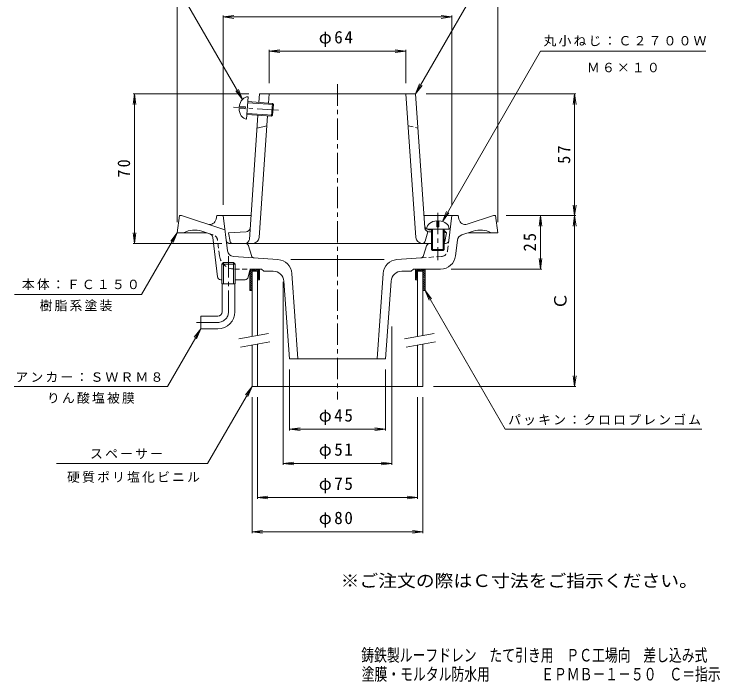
# Model space of a CAD drawing. Units: millimetres, scale not verified. Extents: x -188 to 148, y -231 to 248.
# Drawn here: x -182.4 to 147.9, y -230.8 to 81.8 of the extents above; entities that cross this region are included whole.
import ezdxf
from ezdxf.enums import TextEntityAlignment as Align

# ---------------------------------------------------------------- set-up
doc = ezdxf.new("R2010")
doc.units = ezdxf.units.MM
doc.header["$LTSCALE"] = 2
for name, pattern in [('CHAIN1', [8, 5, -1, 1, -1]), ('DASHED1', [1.8, 1.2, -0.6]), ('DOUBLE_CHAIN2', [12.8, 9, -1, 0.6, -0.6, 0.6, -1])]:
    doc.linetypes.add(name, pattern=pattern)
for name, color, linetype, lineweight in [('0-0_通り芯', 3, 'Continuous', 9), ('0-1_躯体', 6, 'Continuous', 9), ('0-2_仕上', 6, 'Continuous', 9), ('0-3_建具', 4, 'Continuous', 9), ('0-4_その他', 7, 'Continuous', 9), ('0-5_寸法', 7, 'Continuous', 9)]:
    doc.layers.add(name, color=color, linetype=linetype, lineweight=lineweight)
doc.layers.add('F-4_F-4ﾚｲﾔ', color=6, linetype='Continuous')
doc.layers.add('F-5_F-5ﾚｲﾔ', color=2, linetype='Continuous')
doc.styles.add('ＭＳ ゴシック', font='')
doc.styles.get('ＭＳ ゴシック').set_extended_font_data('MS Gothic')

msp = doc.modelspace()

# ---------------------------------------------------------------- linework, layer by layer
at = {"layer": '0-0_通り芯', "linetype": 'CHAIN1'}
for p, q in [((-31.085, 48.893), (-31.085, -98.646)), ((-82.085, -57.566), (-82.085, -31.566)), ((-87.085, -62.566), (-98.084, -62.566))]:
    msp.add_line(p, q, dxfattribs=at)
at = {"layer": '0-0_通り芯'}
for p, q in [((-106.085, -20.566), (-105.085, -12.566)), ((-105.085, -12.566), (-104.085, -12.566)), ((-83.774, -19.165), (-104.085, -12.566)), ((-87.927, -14.29), (-87.585, -12.566)), ((-71.563, -12.566), (-87.585, -12.566)), ((-82.56, -29.057), (-84.585, -12.566)), ((25.415, -12.566), (9.394, -12.566)), ((20.981, -24.249), (22.415, -12.566)), ((25.758, -14.29), (25.415, -12.566)), ((43.915, -20.566), (42.915, -12.566)), ((-106.085, -20.566), (-92.407, -20.566)), ((-90.802, -21.088), (-94.594, -19.856)), ((-87.241, -41.243), (-89.434, -22.754)), ((27.083, -21.592), (32.425, -19.856)), ((43.915, -20.566), (30.238, -20.566)), ((18.916, -25.566), (19.492, -25.566)), ((24.131, -31.419), (25.032, -24.079)), ((10.597, -26.639), (9.212, -31.296)), ((-79.791, -31.684), (-58.931, -33.142)), ((-3.238, -33.142), (7.879, -32.365)), ((-84.445, -34.566), (-85.259, -35.366)), ((-78.91, -35.366), (-85.259, -35.366)), ((-85.259, -44.566), (-85.259, -35.366)), ((-79.725, -34.566), (-84.445, -34.566)), ((-84.445, -44.566), (-84.445, -34.566)), ((-78.91, -35.366), (-79.725, -34.566)), ((-79.725, -44.566), (-79.725, -34.566)), ((-78.91, -44.566), (-78.91, -35.366)), ((-52.901, -33.142), (-9.268, -33.142)), ((-72.326, -38.772), (-72.843, -41.36)), ((-70.855, -37.566), (-66.585, -37.566)), ((-65.585, -38.566), (-66.585, -37.566)), ((-61.169, -38.566), (-65.585, -38.566)), ((-52.437, -39.627), (-49.585, -79.566)), ((-9.732, -39.627), (-12.585, -79.566)), ((-1, -38.566), (3.415, -38.566)), ((3.415, -38.566), (4.415, -37.566)), ((17.183, -37.566), (4.415, -37.566)), ((-85.752, -42.566), (-85.259, -42.566)), ((-78.91, -42.566), (-74.314, -42.566)), ((-78.91, -44.566), (-85.259, -44.566)), ((-85.084, -57.566), (-85.084, -44.566)), ((-79.084, -57.566), (-79.084, -44.566)), ((-56.181, -43.21), (-53.585, -79.566)), ((-5.988, -43.21), (-8.585, -79.566)), ((-95.084, -59.566), (-95.084, -65.566)), ((-87.084, -59.566), (-95.084, -59.566)), ((-87.084, -65.566), (-95.084, -65.566)), ((-53.585, -79.566), (-8.585, -79.566))]:
    msp.add_line(p, q, dxfattribs=at)
at = {"layer": '0-0_通り芯', "linetype": 'DASHED1'}
for p, q in [((-89.252, -21.592), (-90.802, -21.088)), ((-86.3, -31.419), (-87.201, -24.079)), ((20.391, -29.057), (20.981, -24.249)), ((17.622, -31.684), (7.879, -32.365)), ((-79.352, -37.566), (-70.855, -37.566))]:
    msp.add_line(p, q, dxfattribs=at)
at = {"layer": '0-0_通り芯', "linetype": 'DOUBLE_CHAIN2'}
for p, q in [((-74.203, -25.566), (-81.661, -25.566)), ((-72.766, -26.639), (-71.381, -31.296))]:
    msp.add_line(p, q, dxfattribs=at)
at = {"layer": '0-0_通り芯'}
msp.add_lwpolyline([(29.627, -16.559), (41.915, -12.566), (42.915, -12.566)], dxfattribs=at)
for centre, radius, start, end in [((-90.869, -13.706), 3, 251.99948, 348.76921), ((28.7, -13.706), 3, 191.23079, 288.00052), ((-97.994, -30.317), 11, 71.99989, 117.56882), ((35.824, -30.317), 11, 62.43118, 108.00011), ((-91.42, -22.99), 2, 6.76268, 71.99925), ((28.01, -24.445), 3, 108.00021, 172.99983), ((12.034, -27.066), 1.5, 90, 163.4409), ((19.492, -24.066), 1.5, 270, 352.99973), ((-79.582, -28.691), 3, 187.00017, 265.99974), ((7.774, -30.869), 1.5, 273.99936, 343.4409), ((17.183, -30.566), 7, 270, 352.99948), ((-59.42, -40.125), 7, 4.0856, 86.00008), ((-2.749, -40.125), 7, 94.00021, 175.9144), ((-70.855, -39.066), 1.5, 90, 168.68988), ((-61.169, -43.566), 5, 4.08566, 90), ((-1, -43.566), 5, 90, 175.91434), ((-85.752, -41.066), 1.5, 186.76259, 270), ((-74.314, -41.066), 1.5, 270, 348.6897), ((-87.084, -57.566), 2, 270, 0), ((-87.084, -57.566), 8, 270, 0)]:
    msp.add_arc(centre, radius, start, end, dxfattribs=at)
at = {"layer": '0-0_通り芯', "linetype": 'DASHED1'}
for centre, radius, start, end in [((-90.179, -24.445), 3, 7.00017, 71.99979), ((17.413, -28.691), 3, 274.00026, 352.99983), ((-79.352, -30.566), 7, 186.99995, 270)]:
    msp.add_arc(centre, radius, start, end, dxfattribs=at)
at = {"layer": '0-0_通り芯', "linetype": 'DOUBLE_CHAIN2'}
for centre, start, end in [((-81.661, -24.066), 187.00027, 270), ((-74.203, -27.066), 16.5591, 90), ((-69.943, -30.869), 196.5591, 266.00064)]:
    msp.add_arc(centre, 1.5, start, end, dxfattribs=at)
at = {"layer": '0-0_通り芯', "linetype": 'CHAIN1'}
msp.add_arc((-87.085, -57.566), 5, 270, 0, dxfattribs=at)
at = {"layer": '0-1_躯体'}
for p, q in [((-72.085, -39.077), (-70.573, -37.566)), ((-72.085, -38.229), (-71.65, -37.795)), ((-72.085, -38.207), (-72.085, -47.566)), ((-72.085, -39.926), (-71.085, -38.926)), ((-70.725, -38.566), (-69.725, -37.566)), ((-69.876, -38.566), (-68.876, -37.566)), ((-69.028, -38.566), (-68.028, -37.566)), ((-68.585, -38.971), (-67.585, -37.971)), ((-68.585, -39.82), (-67.585, -38.82)), ((-67.585, -37.566), (-67.585, -42.566)), ((5.415, -37.566), (5.415, -42.566)), ((5.415, -38.793), (6.642, -37.566)), ((5.415, -37.945), (5.794, -37.566)), ((5.415, -39.642), (6.415, -38.642)), ((5.415, -40.49), (6.415, -39.49)), ((6.491, -38.566), (7.491, -37.566)), ((7.34, -38.566), (8.34, -37.566)), ((8.188, -38.566), (9.188, -37.566)), ((8.915, -38.687), (9.915, -37.687)), ((8.915, -39.536), (9.915, -38.536)), ((8.915, -40.385), (9.915, -39.384)), ((9.915, -37.566), (9.915, -47.566)), ((-72.085, -40.774), (-71.085, -39.774)), ((-72.085, -41.623), (-71.085, -40.623)), ((-72.085, -42.471), (-71.085, -41.471)), ((-72.085, -43.32), (-71.085, -42.32)), ((-68.585, -40.668), (-67.585, -39.668)), ((-68.585, -41.517), (-67.585, -40.517)), ((-68.585, -42.366), (-67.585, -41.366)), ((-68.585, -42.566), (-67.585, -42.566)), ((-67.937, -42.566), (-67.585, -42.214)), ((5.415, -41.339), (6.415, -40.339)), ((5.415, -42.187), (6.415, -41.187)), ((6.415, -42.566), (5.415, -42.566)), ((5.885, -42.566), (6.415, -42.036)), ((8.915, -41.233), (9.915, -40.233)), ((8.915, -42.082), (9.915, -41.082)), ((8.915, -42.93), (9.915, -41.93)), ((8.915, -43.779), (9.915, -42.779)), ((-72.085, -44.168), (-71.085, -43.168)), ((-72.085, -45.017), (-71.085, -44.017)), ((-72.085, -45.866), (-71.085, -44.866)), ((-72.085, -46.714), (-71.085, -45.714)), ((8.915, -44.627), (9.915, -43.627)), ((8.915, -45.476), (9.915, -44.476)), ((8.915, -46.324), (9.915, -45.324)), ((8.915, -47.173), (9.915, -46.173)), ((-72.085, -47.563), (-71.085, -46.563)), ((-72.085, -47.566), (-71.085, -47.566)), ((-71.24, -47.566), (-71.085, -47.411)), ((9.915, -47.566), (8.915, -47.566)), ((9.37, -47.566), (9.915, -47.021))]:
    msp.add_line(p, q, dxfattribs=at)
at = {"layer": '0-2_仕上'}
for p, q in [((-73.594, 32.555), (-72.865, 43.029)), ((-67.874, 40.427), (-67.595, 44.434)), ((-31.085, 44.434), (-67.595, 44.434)), ((-63.385, 40.114), (-63.085, 44.434)), ((-31.085, 44.434), (5.426, 44.434)), ((5.593, -22.775), (0.916, 44.434)), ((9.792, -18.296), (5.426, 44.434)), ((-73.056, 40.286), (-61.084, 39.453)), ((-73.021, 40.785), (-61.549, 39.986)), ((-61.965, 34.001), (-61.549, 39.986)), ((-61.549, 39.986), (-61.084, 39.453)), ((-77.136, 37.563), (-74.261, 37.363)), ((-77.067, 38.56), (-74.192, 38.36)), ((-74.261, 37.363), (-74.192, 38.36)), ((-61.432, 34.465), (-61.084, 39.453)), ((-73.437, 34.799), (-61.965, 34.001)), ((-73.403, 35.298), (-61.432, 34.465)), ((-72.338, -23.705), (-68.291, 34.441)), ((-67.762, -22.775), (-63.802, 34.129)), ((-61.965, 34.001), (-61.432, 34.465)), ((-64.129, 29.434), (-68.709, 28.434)), ((15.415, -14.972), (15.415, -17.854)), ((16.416, -14.972), (16.416, -17.854)), ((10.665, -18.854), (21.165, -18.854)), ((11.618, -19.15), (12.916, -19.215)), ((12.916, -18.854), (12.916, -28.353)), ((13.416, -18.854), (13.416, -28.854)), ((15.415, -17.854), (16.416, -17.854)), ((18.416, -18.854), (18.416, -28.854)), ((18.916, -18.854), (18.916, -28.353)), ((18.916, -19.515), (19.915, -20.566)), ((-73.857, -20.155), (-82.085, -20.566)), ((-81.245, -24.762), (-82.085, -20.566)), ((9.969, -24.465), (11.165, -20.129)), ((11.688, -20.155), (12.916, -20.216)), ((18.916, -20.516), (19.915, -20.566)), ((19.076, -24.762), (19.915, -20.566)), ((12.034, -25.566), (-80.265, -25.566)), ((12.034, -25.566), (12.916, -25.566)), ((12.916, -28.353), (18.916, -28.353)), ((12.916, -28.353), (13.416, -28.854)), ((13.416, -28.854), (18.416, -28.854)), ((18.916, -28.353), (18.416, -28.854))]:
    msp.add_line(p, q, dxfattribs=at)
at = {"layer": '0-2_仕上', "linetype": 'CHAIN1'}
for p, q in [((-58.664, 36.778), (-79.678, 38.241)), ((15.915, -11.263), (15.915, -33.497))]:
    msp.add_line(p, q, dxfattribs=at)
at = {"layer": '0-2_仕上', "linetype": 'DASHED1'}
msp.add_line((1.96, 29.434), (6.54, 28.434), dxfattribs=at)
at = {"layer": '0-2_仕上'}
for centre, radius, start, end in [((-73.956, -18.157), 2, 272.86215, 356.01863), ((11.718, -17.153), 2, 183.98137, 267.13785), ((11.787, -18.157), 2, 183.98137, 267.13785), ((-70.755, -22.566), 3, 270, 356.01863), ((8.586, -22.566), 3, 183.98137, 270), ((-80.265, -24.566), 1, 191.30994, 270), ((-74.333, -23.566), 2, 270, 356.01863), ((8.523, -24.066), 1.5, 272.38795, 344.57768), ((18.096, -24.566), 1, 325.06651, 348.69006)]:
    msp.add_arc(centre, radius, start, end, dxfattribs=at)
for centre, major_axis, start_param, end_param in [((-73.229, 37.792), (0.365, 5.237), 0, 1.4754083), ((-73.229, 37.792), (0.365, 5.237), 1.6661844, 3.1415927), ((15.915, -18.854), (5.25, 0), 1.6661844, 3.1415927), ((15.915, -18.854), (5.25, 0), 6.2831853, 7.7585936)]:
    msp.add_ellipse(centre, major_axis=major_axis, ratio=0.7428, start_param=start_param, end_param=end_param, dxfattribs=at)
at = {"layer": '0-3_建具'}
for p, q in [((-71.085, -38.566), (-71.085, -69.143)), ((6.415, -38.566), (6.415, -69.143)), ((8.915, -38.566), (6.415, -38.566)), ((8.915, -38.566), (8.915, -68.702)), ((-68.585, -72.764), (-68.585, -92.566)), ((6.415, -73.205), (6.415, -92.566)), ((8.915, -72.764), (8.915, -92.566))]:
    msp.add_line(p, q, dxfattribs=at)
at = {"layer": '0-3_建具', "color": 7}
for p, q in [((-77.198, -70.221), (-63.411, -67.79)), ((0.302, -70.221), (14.089, -67.79)), ((-76.503, -74.16), (-62.716, -71.729)), ((0.997, -74.16), (14.784, -71.729))]:
    msp.add_line(p, q, dxfattribs=at)
at = {"layer": '0-3_建具'}
for points in [[(-71.085, -38.566), (-68.585, -38.566), (-68.585, -68.702)], [(-71.085, -73.205), (-71.085, -92.566), (8.915, -92.566)]]:
    msp.add_lwpolyline(points, dxfattribs=at)
at = {"layer": '0-4_その他'}
for p, q in [((-106.085, -15.566), (-106.085, 97.034)), ((43.915, -15.566), (43.915, 97.034)), ((-84.585, 80.434), (-79.627, 81.086)), ((-84.585, -7.566), (-84.585, 81.034)), ((-84.585, 80.434), (22.415, 80.434)), ((-84.585, 80.434), (-79.627, 79.781)), ((22.415, 80.434), (17.458, 81.086)), ((22.415, 80.434), (17.458, 79.781)), ((22.415, -7.566), (22.415, 81.034)), ((-63.085, 64.434), (-58.127, 65.086)), ((-63.085, 49.434), (-63.085, 65.034)), ((-63.085, 64.434), (0.916, 64.434)), ((-63.085, 64.434), (-58.127, 63.781)), ((0.916, 64.434), (-4.042, 65.086)), ((0.916, 64.434), (-4.042, 63.781)), ((0.916, 49.434), (0.916, 65.034)), ((-126.084, 44.434), (-126.737, 39.477)), ((-72.595, 44.434), (-126.685, 44.434)), ((-126.084, -25.566), (-126.084, 44.434)), ((-126.084, 44.434), (-125.432, 39.477)), ((10.426, 44.434), (80.515, 44.434)), ((79.915, 44.434), (79.263, 39.477)), ((79.915, -12.566), (79.915, 44.434)), ((79.915, 44.434), (80.568, 39.477)), ((79.915, -12.566), (79.263, -7.609)), ((79.915, -12.566), (80.568, -7.609)), ((47.915, -12.566), (80.515, -12.566)), ((63.915, -12.566), (63.263, -17.523)), ((63.915, -37.566), (63.915, -12.566)), ((63.915, -12.566), (64.568, -17.523)), ((79.915, -12.566), (79.263, -17.523)), ((79.915, -92.566), (79.915, -12.566)), ((79.915, -12.566), (80.568, -17.523)), ((-126.084, -25.566), (-126.737, -20.609)), ((-126.084, -25.566), (-125.432, -20.609)), ((-85.265, -25.566), (-126.685, -25.566)), ((63.915, -37.566), (63.263, -32.609)), ((63.915, -37.566), (64.568, -32.609)), ((22.183, -37.566), (64.515, -37.566)), ((-56.513, -43.566), (-56.513, -129.166)), ((-5.656, -64.529), (-5.656, -129.166)), ((-53.585, -84.566), (-53.585, -113.166)), ((-8.585, -84.566), (-8.585, -113.166)), ((79.915, -92.566), (79.263, -87.609)), ((79.915, -92.566), (80.568, -87.609)), ((13.915, -92.566), (80.515, -92.566)), ((-71.085, -97.566), (-71.085, -161.166)), ((-68.585, -97.566), (-68.585, -145.166)), ((6.415, -97.566), (6.415, -145.166)), ((8.915, -97.566), (8.915, -161.166)), ((-53.585, -112.566), (-48.627, -111.914)), ((-8.585, -112.566), (-13.542, -111.914)), ((-53.585, -112.566), (-8.585, -112.566)), ((-53.585, -112.566), (-48.627, -113.219)), ((-8.585, -112.566), (-13.542, -113.219)), ((-56.513, -128.566), (-51.556, -127.914)), ((-56.513, -128.566), (-5.656, -128.566)), ((-56.513, -128.566), (-51.556, -129.219)), ((-5.656, -128.566), (-10.613, -127.914)), ((-5.656, -128.566), (-10.613, -129.219)), ((-68.585, -144.566), (-63.627, -143.914)), ((-68.585, -144.566), (6.415, -144.566)), ((-68.585, -144.566), (-63.627, -145.219)), ((6.415, -144.566), (1.458, -143.914)), ((6.415, -144.566), (1.458, -145.219)), ((-71.085, -160.566), (-66.127, -159.914)), ((-71.085, -160.566), (8.915, -160.566)), ((-71.085, -160.566), (-66.127, -161.219)), ((8.915, -160.566), (3.958, -159.914)), ((8.915, -160.566), (3.958, -161.219))]:
    msp.add_line(p, q, dxfattribs=at)
at = {"layer": '0-5_寸法'}
for p, q in [((-75.573, 41.853), (-110.363, 102.11)), ((17.985, -15.27), (64.001, 64.434)), ((64.001, 64.434), (141.343, 64.434)), ((-75.573, 41.853), (-77.487, 46.472)), ((5.426, 44.434), (7.34, 49.053)), ((5.426, 44.434), (8.47, 48.401)), ((-75.573, 41.853), (-78.617, 45.819)), ((17.985, -15.27), (19.898, -10.65)), ((17.985, -15.27), (21.029, -11.303)), ((-106.085, -20.566), (-122.828, -49.566)), ((-106.085, -20.566), (-109.128, -24.533)), ((-106.085, -20.566), (-107.998, -25.186)), ((9.915, -47.566), (47.443, -112.566)), ((9.915, -47.566), (12.959, -51.533)), ((9.915, -47.566), (11.829, -52.186)), ((-182.172, -49.566), (-122.828, -49.566)), ((-95.084, -65.566), (-110.673, -92.566)), ((-95.084, -65.566), (-98.128, -69.533)), ((-95.084, -65.566), (-96.998, -70.186)), ((-110.673, -92.566), (-182.43, -92.566)), ((-71.085, -92.566), (-91.869, -128.566)), ((-71.085, -92.566), (-74.128, -96.533)), ((-71.085, -92.566), (-72.998, -97.186)), ((47.443, -112.566), (139.372, -112.566)), ((-91.869, -128.566), (-162.585, -128.566))]:
    msp.add_line(p, q, dxfattribs=at)
msp.add_lwpolyline([(5.426, 44.434), (43.678, 110.688), (130.166, 110.688)], dxfattribs=at)

# ---------------------------------------------------------------- texts
at = {"layer": '0-4_その他', "color": 2, "style": 'ＭＳ ゴシック'}
msp.add_text('Ｃ', height=5.865, rotation=90, dxfattribs=at).set_placement((77.915, -56.566), align=Align.BOTTOM_LEFT)
at = {"layer": '0-4_その他', "color": 2, "char_height": 5.865, "attachment_point": 7, "style": 'ＭＳ ゴシック'}
for s, insert in [('\\T1.19;φ64', (-39.834, 66.434)), ('\\T1.19;φ45', (-39.835, -110.566)), ('\\T1.19;φ51', (-39.834, -126.566)), ('\\T1.19;φ75', (-39.835, -142.566)), ('\\T1.19;φ80', (-39.835, -158.566))]:
    msp.add_mtext(s, dxfattribs=dict(at, insert=insert))
at = {"layer": '0-4_その他', "color": 2, "char_height": 5.865, "attachment_point": 7, "rotation": 90, "style": 'ＭＳ ゴシック'}
for s, insert in [('\\T1.27;\\W0.95;57', (77.915, 11.684)), ('\\T1.27;\\W0.95;70', (-128.085, 5.184)), ('\\T1.27;\\W0.95;25', (61.915, -29.316))]:
    msp.add_mtext(s, dxfattribs=dict(at, insert=insert))
at = {"layer": '0-5_寸法', "char_height": 4.399, "attachment_point": 7, "style": 'ＭＳ ゴシック'}
for s, insert in [('\\T1.17;丸小ねじ：Ｃ２７００Ｗ', (65.348, 66.608)), ('\\T1.17;Ｍ６×１０', (85.672, 54.488)), ('\\T1.17;本体：ＦＣ１５０', (-178.782, -47.449)), ('\\T1.17;樹脂系塗装', (-170.529, -57.353)), ('\\T1.17;アンカー：ＳＷＲＭ８', (-181.796, -90.566)), ('\\T1.17;りん酸塩被膜', (-167.051, -100.63)), ('\\T1.17;パッキン：クロロプレンゴム', (48.788, -110.775)), ('\\T1.17;スペーサー', (-146.877, -126.508)), ('\\T1.17;硬質ポリ塩化ビニル', (-157.642, -137.65))]:
    msp.add_mtext(s, dxfattribs=dict(at, insert=insert))
at = {"layer": 'F-4_F-4ﾚｲﾔ', "style": 'ＭＳ ゴシック', "width": 0.75}
for s, p in [('鋳鉄製ルーフドレン\u3000たて引き用\u3000ＰＣ工場向\u3000差し込み式', (-19.95, -223.036)), ('塗膜・モルタル防水用\u3000\u3000\u3000\u3000ＥＰＭＢ－１－５０\u3000Ｃ＝指示', (-19.762, -231.917))]:
    msp.add_text(s, height=5.865, dxfattribs=at).set_placement(p, align=Align.BOTTOM_LEFT)
at = {"layer": 'F-5_F-5ﾚｲﾔ', "style": 'ＭＳ ゴシック', "width": 1.1}
msp.add_text('※ご注文の際はＣ寸法をご指示ください。', height=5.865, dxfattribs=at).set_placement((-29.617, -188.172), align=Align.BOTTOM_LEFT)

doc.saveas('drawing.dxf')
